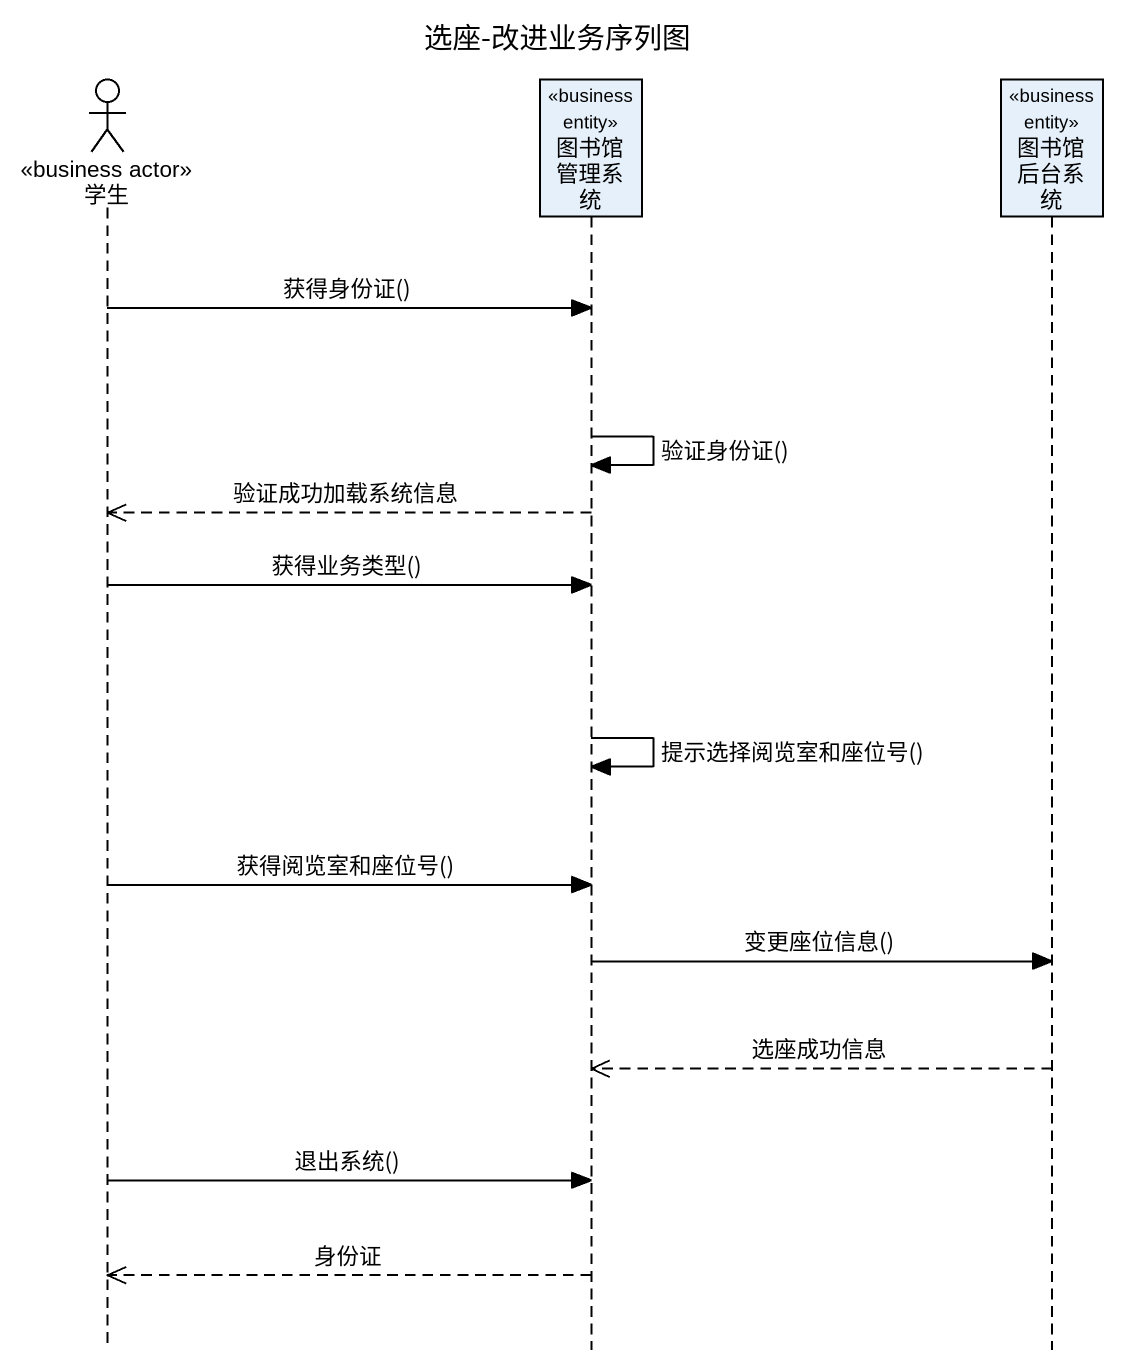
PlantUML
@startuml
title 选座-改进业务序列图
hide footbox
actor 学生 <<business actor>>
participant 图书馆管理系统 <<business entity>>
participant 图书馆后台系统 <<business entity>>

学生 -> 图书馆管理系统 : 获得身份证()
图书馆管理系统 -> 图书馆管理系统 : 验证身份证()
图书馆管理系统 -->> 学生 : 验证成功加载系统信息
学生 -> 图书馆管理系统 : 获得业务类型()
图书馆管理系统 -> 图书馆管理系统 : 提示选择阅览室和座位号()
学生 -> 图书馆管理系统 : 获得阅览室和座位号()
图书馆管理系统 -> 图书馆后台系统 : 变更座位信息()
图书馆后台系统 -->> 图书馆管理系统 : 选座成功信息
学生 -> 图书馆管理系统 : 退出系统()
图书馆管理系统 -->> 学生 : 身份证
@enduml
